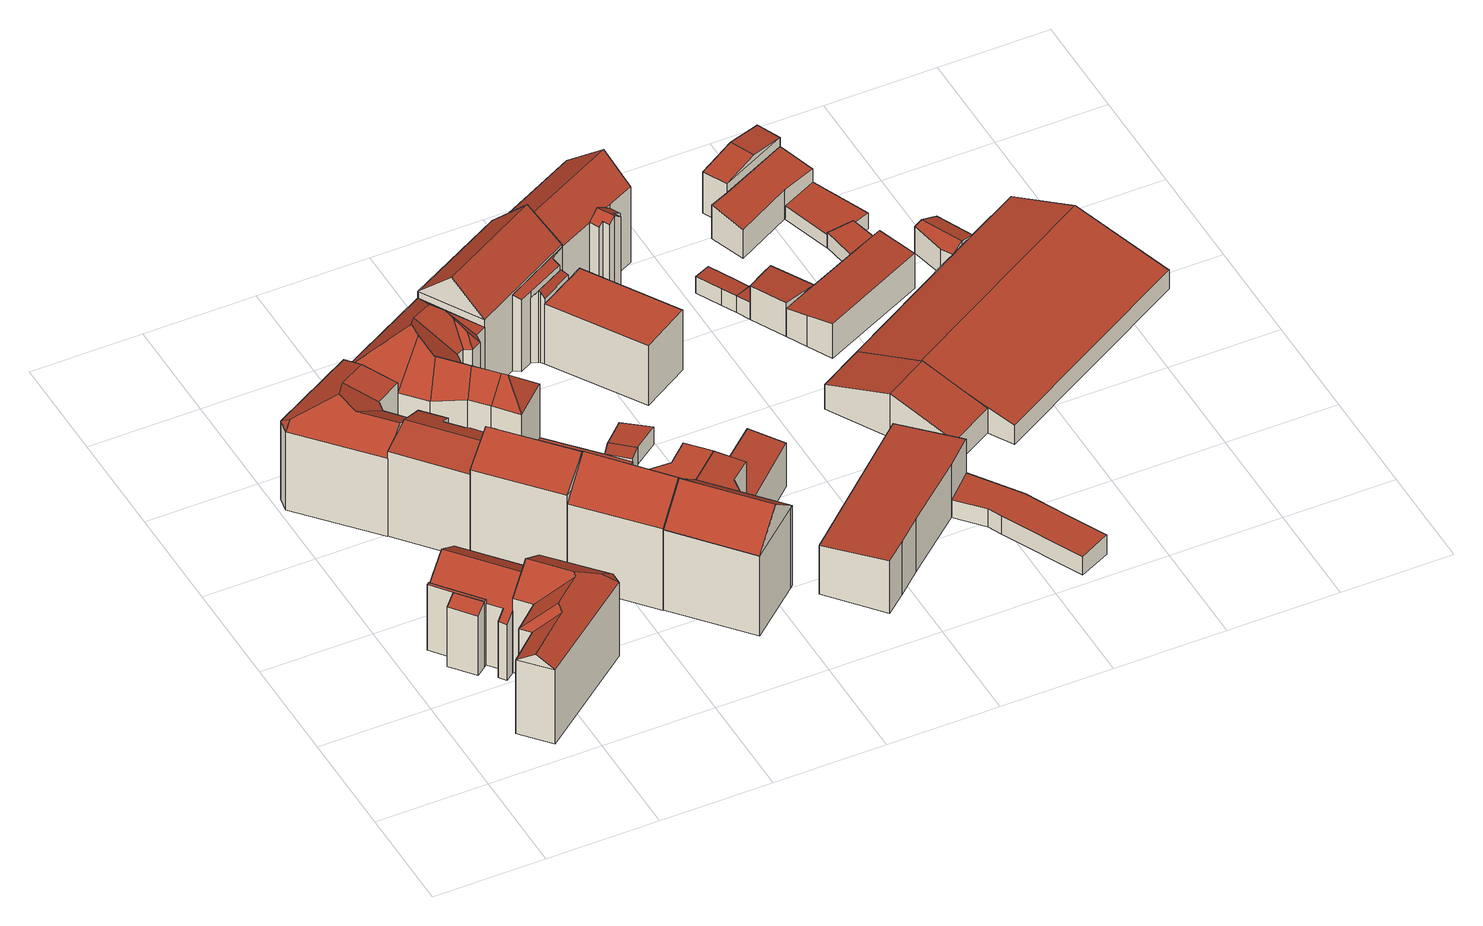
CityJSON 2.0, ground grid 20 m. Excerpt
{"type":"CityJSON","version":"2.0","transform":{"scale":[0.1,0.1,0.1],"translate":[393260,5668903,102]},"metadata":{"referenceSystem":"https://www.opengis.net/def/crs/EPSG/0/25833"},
"CityObjects":{
"building1":{"type":"Building","attributes":{"Gemeindeschluessel":14627140,"Geometrietyp2DReferenz":"3000","function":"31001_9998","roofType":"9999"},"children":["building1-1","building1-2","building1-3"]},
"building1-1":{"type":"BuildingPart","attributes":{"Dachtyp_tdc":"tdcGableRoof","Dachneigung":34.13,"QualitaetDacherkennung":52,"Geometrietyp2DReferenz":"3000","roofType":"3100","measuredHeight":16.24},"parents":["building1"],"geometry":[{"type":"MultiSurface","lod":"2","boundaries":[[[0,1,2,3]],[[1,4,5,2]],[[6,7,8,9]],[[7,10,11,8]],[[10,12,13,11]],[[12,14,15,13]],[[14,16,17,15]],[[16,18,19,17]],[[18,0,3,19]],[[14,12,10,7]],[[7,6,4,1,0,18,16,14]],[[3,2,5,9,8,11,13,15,17,19]],[[9,5,4,6]]],"semantics":{"surfaces":[{"type":"WallSurface"},{"type":"RoofSurface"},{"type":"GroundSurface"},{"type":"ClosureSurface"}],"values":[0,0,0,0,0,0,0,0,0,1,1,2,3]}}]},
"building1-2":{"type":"BuildingPart","attributes":{"Dachtyp_tdc":"tdcPolyFlatRoof","Dachneigung":0,"QualitaetDacherkennung":7,"Geometrietyp2DReferenz":"3000","roofType":"1000","measuredHeight":13.67},"parents":["building1"],"geometry":[{"type":"MultiSurface","lod":"2","boundaries":[[[20,21,22,5,4]],[[23,24,25,26]],[[24,27,6,9,25]],[[27,24,23,21,20]],[[5,22,26,25,9]],[[26,22,21,23]],[[4,6,27,20]],[[4,5,9,6]]],"semantics":{"surfaces":[{"type":"WallSurface"},{"type":"RoofSurface"},{"type":"GroundSurface"},{"type":"ClosureSurface"}],"values":[0,0,0,1,2,3,0,3]}}]},
"building1-3":{"type":"BuildingPart","attributes":{"Dachtyp_tdc":"tdcPolyFlatRoof","Dachneigung":29.25,"QualitaetDacherkennung":47,"Geometrietyp2DReferenz":"3000","roofType":"2100","measuredHeight":13.68},"parents":["building1"],"geometry":[{"type":"MultiSurface","lod":"2","boundaries":[[[28,29,22,21]],[[28,30,31,29]],[[30,23,26,31]],[[23,30,28,21]],[[22,29,31,26]],[[21,22,26,23]]],"semantics":{"surfaces":[{"type":"WallSurface"},{"type":"RoofSurface"},{"type":"GroundSurface"},{"type":"ClosureSurface"}],"values":[0,0,0,1,2,3]}}]},
"building2":{"type":"Building","attributes":{"Dachtyp_tdc":"tdcFreeFormRoof","Gemeindeschluessel":14627140,"Dachneigung":33.52,"QualitaetDacherkennung":70,"Geometrietyp2DReferenz":"3000","function":"31001_9998","roofType":"5000","measuredHeight":19.17},"geometry":[{"type":"MultiSurface","lod":"2","boundaries":[[[32,33,34,35]],[[33,36,37,34]],[[36,38,39,37]],[[38,40,41,39]],[[40,42,43,41]],[[42,44,45,43]],[[44,46,47,45]],[[46,48,49,47]],[[48,32,35,49]],[[50,51,52,48,46]],[[50,46,44]],[[53,51,50,44,42]],[[54,53,42,40]],[[55,54,40,38]],[[56,55,38,36]],[[56,36,33]],[[52,51,53,54,55,56,33,32]],[[52,32,48]],[[35,34,37,39,41,43,45,47,49]]],"semantics":{"surfaces":[{"type":"WallSurface"},{"type":"RoofSurface"},{"type":"GroundSurface"}],"values":[0,0,0,0,0,0,0,0,0,1,0,1,1,1,1,0,1,1,2]}}]},
"building3":{"type":"Building","attributes":{"Dachtyp_tdc":"tdcFreeFormRoof","Gemeindeschluessel":14627140,"Dachneigung":32.83,"QualitaetDacherkennung":17,"Geometrietyp2DReferenz":"3000","function":"31001_9998","roofType":"5000","measuredHeight":20.69},"geometry":[{"type":"MultiSurface","lod":"2","boundaries":[[[57,58,59,60]],[[58,61,62,59]],[[61,63,64,62]],[[63,65,66,64]],[[65,67,68,66]],[[67,69,70,68]],[[69,71,72,70]],[[71,57,60,72]],[[73,74,71,69]],[[75,76,73,69,67]],[[77,75,67,65]],[[77,65,63]],[[78,76,75,77,63,61]],[[78,61,58]],[[74,73,76,78,58,57]],[[74,57,71]],[[60,59,62,64,66,68,70,72]]],"semantics":{"surfaces":[{"type":"WallSurface"},{"type":"RoofSurface"},{"type":"GroundSurface"}],"values":[0,0,0,0,0,0,0,0,1,1,1,1,1,1,1,0,2]}}]},
"building4":{"type":"Building","attributes":{"Dachtyp_tdc":"tdcFreeFormRoof","Gemeindeschluessel":14627140,"Dachneigung":10.69,"QualitaetDacherkennung":35,"Geometrietyp2DReferenz":"3000","function":"31001_9998","roofType":"5000","measuredHeight":18.95},"geometry":[{"type":"MultiSurface","lod":"2","boundaries":[[[79,80,81,82]],[[80,83,84,81]],[[83,85,86,84]],[[85,87,88,86]],[[87,89,90,88]],[[89,91,92,90]],[[91,93,94,92]],[[93,95,96,94]],[[95,79,82,96]],[[80,97,98,83]],[[97,79,95,93,91,89,87,85,98]],[[80,79,97]],[[85,83,98]],[[82,81,84,86,88,90,92,94,96]]],"semantics":{"surfaces":[{"type":"WallSurface"},{"type":"RoofSurface"},{"type":"GroundSurface"}],"values":[0,0,0,0,0,0,0,0,0,1,1,0,0,2]}}]},
"building5":{"type":"Building","attributes":{"Dachtyp_tdc":"tdcFreeFormRoof","Gemeindeschluessel":14627140,"Dachneigung":44.04,"QualitaetDacherkennung":49,"Geometrietyp2DReferenz":"3000","function":"31001_9998","roofType":"5000","measuredHeight":22.24},"geometry":[{"type":"MultiSurface","lod":"2","boundaries":[[[99,100,101,102]],[[100,103,104,101]],[[103,105,106,104]],[[105,107,108,106]],[[107,109,110,108]],[[109,111,112,110]],[[111,113,114,112]],[[113,115,116,114]],[[115,99,102,116]],[[115,117,118,99]],[[113,111,109,107,105,103,100,118,117]],[[100,99,118]],[[115,113,117]],[[102,101,104,106,108,110,112,114,116]]],"semantics":{"surfaces":[{"type":"WallSurface"},{"type":"RoofSurface"},{"type":"GroundSurface"}],"values":[0,0,0,0,0,0,0,0,0,1,1,0,0,2]}}]},
"building6":{"type":"Building","attributes":{"Gemeindeschluessel":14627140,"Geometrietyp2DReferenz":"3000","function":"31001_9998","roofType":"9999"},"children":["building6-1","building6-2"]},
"building6-1":{"type":"BuildingPart","attributes":{"Dachtyp_tdc":"tdcFreeFormRoof","Dachneigung":18.19,"QualitaetDacherkennung":19,"Geometrietyp2DReferenz":"3000","roofType":"5000","measuredHeight":8.91},"parents":["building6"],"geometry":[{"type":"MultiSurface","lod":"2","boundaries":[[[119,120,121,122]],[[120,123,124,121]],[[123,125,126,124]],[[127,125,123]],[[128,127,123,120]],[[128,120,119]],[[127,128,119,129,125]],[[122,121,124,126,130]],[[122,130,129,119]],[[130,126,125,129]]],"semantics":{"surfaces":[{"type":"WallSurface"},{"type":"RoofSurface"},{"type":"GroundSurface"},{"type":"ClosureSurface"}],"values":[0,0,0,1,1,1,1,2,0,3]}}]},
"building6-2":{"type":"BuildingPart","attributes":{"Dachtyp_tdc":"tdcFreeFormRoof","Dachneigung":66.5,"QualitaetDacherkennung":23,"Geometrietyp2DReferenz":"3000","roofType":"5000","measuredHeight":9.38},"parents":["building6"],"geometry":[{"type":"MultiSurface","lod":"2","boundaries":[[[131,132,133,126,125]],[[132,134,135,133]],[[134,136,137,135]],[[136,138,129,130,137]],[[131,138,139,140]],[[139,136,141,132,140]],[[134,141,136]],[[132,141,134]],[[136,139,138]],[[131,140,132]],[[130,126,133,135,137]],[[125,129,138,131]],[[126,130,129,125]]],"semantics":{"surfaces":[{"type":"WallSurface"},{"type":"RoofSurface"},{"type":"GroundSurface"},{"type":"ClosureSurface"}],"values":[0,0,0,0,1,1,0,0,0,0,2,0,3]}}]},
"building7":{"type":"Building","attributes":{"Dachtyp_tdc":"tdcFreeFormRoof","Gemeindeschluessel":14627140,"Dachneigung":45.3,"QualitaetDacherkennung":2,"Geometrietyp2DReferenz":"3000","function":"31001_9998","roofType":"5000","measuredHeight":21.98},"geometry":[{"type":"MultiSurface","lod":"2","boundaries":[[[142,143,144,145]],[[143,146,147,144]],[[146,148,149,147]],[[148,150,151,149]],[[150,152,153,151]],[[152,154,155,153]],[[154,156,157,155]],[[156,158,159,157]],[[158,160,161,159]],[[160,162,163,161]],[[162,164,165,163]],[[164,166,167,165]],[[166,168,169,167]],[[168,170,171,169]],[[170,142,145,171]],[[172,173,174,170,168]],[[175,172,168,166]],[[176,177,175,166,164]],[[178,176,164,162]],[[179,178,162,160]],[[180,179,160,158]],[[180,158,156]],[[177,176,178,179,180,156,154]],[[173,172,175,177,154,152]],[[181,182,174,173,152,150]],[[183,181,150,148]],[[183,148,146]],[[184,182,181,183,146,143]],[[184,143,142]],[[174,182,184,142,170]],[[145,144,147,149,151,153,155,157,159,161,163,165,167,169,171]]],"semantics":{"surfaces":[{"type":"WallSurface"},{"type":"RoofSurface"},{"type":"GroundSurface"}],"values":[0,0,0,0,0,0,0,0,0,0,0,0,0,0,0,1,1,1,1,1,1,1,1,1,1,1,1,1,1,1,2]}}]},
"building8":{"type":"Building","attributes":{"Gemeindeschluessel":14627140,"Geometrietyp2DReferenz":"3000","function":"31001_9998","roofType":"9999"},"children":["building8-1","building8-2","building8-3"]},
"building8-1":{"type":"BuildingPart","attributes":{"Dachtyp_tdc":"tdcGableRoof","Dachneigung":43.42,"QualitaetDacherkennung":49,"Geometrietyp2DReferenz":"3000","roofType":"3100","measuredHeight":22.56},"parents":["building8"],"geometry":[{"type":"MultiSurface","lod":"2","boundaries":[[[185,186,187,188,189]],[[186,190,191,187]],[[190,192,193,191]],[[192,194,195,193]],[[194,196,197,195]],[[196,198,199,197]],[[198,200,201,199]],[[194,192,190,186]],[[186,185,200,198,196,194]],[[201,188,187,191,193,195,197,199]],[[189,200,185]],[[189,188,201,200]]],"semantics":{"surfaces":[{"type":"WallSurface"},{"type":"RoofSurface"},{"type":"GroundSurface"},{"type":"ClosureSurface"}],"values":[0,0,0,0,0,0,0,1,1,2,0,3]}}]},
"building8-2":{"type":"BuildingPart","attributes":{"Dachtyp_tdc":"tdcPolyFlatRoof","Dachneigung":0,"QualitaetDacherkennung":62,"Geometrietyp2DReferenz":"3000","roofType":"1000","measuredHeight":4.81},"parents":["building8"],"geometry":[{"type":"MultiSurface","lod":"2","boundaries":[[[202,203,204,205]],[[203,206,207,204]],[[206,208,209,207]],[[210,202,205,211]],[[210,208,206,203,202]],[[205,204,207,209,211]],[[211,209,208,210]]],"semantics":{"surfaces":[{"type":"WallSurface"},{"type":"RoofSurface"},{"type":"GroundSurface"},{"type":"ClosureSurface"}],"values":[0,0,0,0,1,2,3]}}]},
"building8-3":{"type":"BuildingPart","attributes":{"Dachtyp_tdc":"tdcPolyFlatRoof","Dachneigung":0,"QualitaetDacherkennung":55,"Geometrietyp2DReferenz":"3000","roofType":"1000","measuredHeight":16.29},"parents":["building8"],"geometry":[{"type":"MultiSurface","lod":"2","boundaries":[[[212,189,188,209,208]],[[200,213,214,201]],[[213,215,210,211,214]],[[215,213,200,189,212]],[[209,188,201,214,211]],[[201,188,189,200]],[[208,210,215,212]],[[208,209,211,210]]],"semantics":{"surfaces":[{"type":"WallSurface"},{"type":"RoofSurface"},{"type":"GroundSurface"},{"type":"ClosureSurface"}],"values":[0,0,0,1,2,3,0,3]}}]},
"building9":{"type":"Building","attributes":{"Gemeindeschluessel":14627140,"Geometrietyp2DReferenz":"3000","function":"31001_9998","roofType":"9999"},"children":["building9-1","building9-2"]},
"building9-1":{"type":"BuildingPart","attributes":{"Dachtyp_tdc":"tdcPolyFlatRoof","Dachneigung":6.33,"QualitaetDacherkennung":78,"Geometrietyp2DReferenz":"3000","roofType":"2100","measuredHeight":3.86},"parents":["building9"],"geometry":[{"type":"MultiSurface","lod":"2","boundaries":[[[216,217,218,219]],[[217,220,221,218]],[[220,222,223,221]],[[222,224,225,223]],[[224,222,220,217,216]],[[219,218,221,223,225]],[[219,225,224,216]]],"semantics":{"surfaces":[{"type":"WallSurface"},{"type":"RoofSurface"},{"type":"GroundSurface"},{"type":"ClosureSurface"}],"values":[0,0,0,0,1,2,3]}}]},
"building9-2":{"type":"BuildingPart","attributes":{"Dachtyp_tdc":"tdcPolyFlatRoof","Dachneigung":7.5,"QualitaetDacherkennung":71,"Geometrietyp2DReferenz":"3000","roofType":"2100","measuredHeight":3.66},"parents":["building9"],"geometry":[{"type":"MultiSurface","lod":"2","boundaries":[[[226,227,225,224]],[[226,228,229,227]],[[228,230,216,219,229]],[[228,226,224,230]],[[219,225,227,229]],[[224,216,230]],[[224,225,219,216]]],"semantics":{"surfaces":[{"type":"WallSurface"},{"type":"RoofSurface"},{"type":"GroundSurface"},{"type":"ClosureSurface"}],"values":[0,0,0,1,2,0,3]}}]},
"building10":{"type":"Building","attributes":{"Gemeindeschluessel":14627140,"Geometrietyp2DReferenz":"3000","function":"31001_9998","roofType":"9999"},"children":["building10-1","building10-2","building10-3"]},
"building10-1":{"type":"BuildingPart","attributes":{"Dachtyp_tdc":"tdcPolyFlatRoof","Dachneigung":4.19,"QualitaetDacherkennung":58,"Geometrietyp2DReferenz":"3000","roofType":"2100","measuredHeight":16.43},"parents":["building10"],"geometry":[{"type":"MultiSurface","lod":"2","boundaries":[[[231,232,233,234,235]],[[232,236,237,233]],[[238,239,240,241,242]],[[239,238,236,232,231]],[[234,233,237,242,241]],[[242,237,236,238]],[[231,235,240,239]],[[235,234,241,240]]],"semantics":{"surfaces":[{"type":"WallSurface"},{"type":"RoofSurface"},{"type":"GroundSurface"},{"type":"ClosureSurface"}],"values":[0,0,0,1,2,3,0,3]}}]},
"building10-2":{"type":"BuildingPart","attributes":{"Dachtyp_tdc":"tdcPolyFlatRoof","Dachneigung":6.73,"QualitaetDacherkennung":70,"Geometrietyp2DReferenz":"3000","roofType":"2100","measuredHeight":9.83},"parents":["building10"],"geometry":[{"type":"MultiSurface","lod":"2","boundaries":[[[243,244,245,246]],[[244,247,248,245]],[[247,235,234,248]],[[240,243,246,241]],[[240,235,247,244,243]],[[246,245,248,234,241]],[[241,234,235,240]]],"semantics":{"surfaces":[{"type":"WallSurface"},{"type":"RoofSurface"},{"type":"GroundSurface"},{"type":"ClosureSurface"}],"values":[0,0,0,0,1,2,3]}}]},
"building10-3":{"type":"BuildingPart","attributes":{"Dachtyp_tdc":"tdcGableRoof","Dachneigung":40.13,"QualitaetDacherkennung":48,"Geometrietyp2DReferenz":"3000","roofType":"3100","measuredHeight":22.28},"parents":["building10"],"geometry":[{"type":"MultiSurface","lod":"2","boundaries":[[[249,250,238,242,251]],[[252,253,254,237,236]],[[253,255,256,254]],[[255,257,258,256]],[[257,249,251,258]],[[259,260,261,262]],[[252,250,261,260,263,253]],[[255,263,260,259,257]],[[253,263,255]],[[249,262,261,250]],[[257,259,262,249]],[[251,242,237,254,256,258]],[[236,238,250,252]],[[236,237,242,238]]],"semantics":{"surfaces":[{"type":"WallSurface"},{"type":"RoofSurface"},{"type":"GroundSurface"},{"type":"ClosureSurface"}],"values":[0,0,0,0,0,1,1,0,0,0,0,2,0,3]}}]},
"building11":{"type":"Building","attributes":{"Dachtyp_tdc":"tdcPolyFlatRoof","Gemeindeschluessel":14627140,"Dachneigung":8.58,"QualitaetDacherkennung":71,"Geometrietyp2DReferenz":"3000","function":"31001_9998","roofType":"2100","measuredHeight":3.64},"geometry":[{"type":"MultiSurface","lod":"2","boundaries":[[[264,265,266,267]],[[265,228,268,266]],[[228,269,270,268]],[[269,264,267,270]],[[269,228,265,264]],[[267,266,268,270]]],"semantics":{"surfaces":[{"type":"WallSurface"},{"type":"RoofSurface"},{"type":"GroundSurface"}],"values":[0,0,0,0,1,2]}}]},
"building12":{"type":"Building","attributes":{"Gemeindeschluessel":14627140,"Geometrietyp2DReferenz":"3000","function":"31001_9998","roofType":"9999"},"children":["building12-1","building12-2","building12-3","building12-4"]},
"building12-1":{"type":"BuildingPart","attributes":{"Dachtyp_tdc":"tdcGableRoof","Dachneigung":43.13,"QualitaetDacherkennung":51,"Geometrietyp2DReferenz":"3000","roofType":"3100","measuredHeight":21.91},"parents":["building12"],"geometry":[{"type":"MultiSurface","lod":"2","boundaries":[[[271,272,273,274]],[[272,275,276,277,273]],[[278,271,274,279]],[[275,272,280]],[[271,278,281]],[[272,271,281,280]],[[278,275,280,281]],[[274,273,277,282,279]],[[278,279,282,283,276,275]],[[283,282,277,276]]],"semantics":{"surfaces":[{"type":"WallSurface"},{"type":"RoofSurface"},{"type":"GroundSurface"},{"type":"ClosureSurface"}],"values":[0,0,0,0,0,1,1,2,0,3]}}]},
"building12-2":{"type":"BuildingPart","attributes":{"Dachtyp_tdc":"tdcPolyFlatRoof","Dachneigung":0,"QualitaetDacherkennung":75,"Geometrietyp2DReferenz":"3000","roofType":"1000","measuredHeight":12.44},"parents":["building12"],"geometry":[{"type":"MultiSurface","lod":"2","boundaries":[[[284,285,286,287]],[[285,288,289,286]],[[288,290,291,289]],[[292,284,287,293]],[[292,290,288,285,284]],[[287,286,289,291,293]],[[293,291,290,292]]],"semantics":{"surfaces":[{"type":"WallSurface"},{"type":"RoofSurface"},{"type":"GroundSurface"},{"type":"ClosureSurface"}],"values":[0,0,0,0,1,2,3]}}]},
"building12-3":{"type":"BuildingPart","attributes":{"Dachtyp_tdc":"tdcFreeFormRoof","Dachneigung":56.29,"QualitaetDacherkennung":5,"Geometrietyp2DReferenz":"3000","roofType":"5000","measuredHeight":14.74},"parents":["building12"],"geometry":[{"type":"MultiSurface","lod":"2","boundaries":[[[294,295,296,291,290]],[[295,297,298,296]],[[297,299,300,298]],[[301,302,292,293,303]],[[297,295,294,302,304]],[[302,301,304]],[[301,299,297,304]],[[293,291,296,298,300,303]],[[290,292,302,294]],[[290,291,293,292]],[[303,300,299,301]]],"semantics":{"surfaces":[{"type":"WallSurface"},{"type":"RoofSurface"},{"type":"GroundSurface"},{"type":"ClosureSurface"}],"values":[0,0,0,0,1,1,1,2,0,3,3]}}]},
"building12-4":{"type":"BuildingPart","attributes":{"Dachtyp_tdc":"tdcPolyFlatRoof","Dachneigung":34.77,"QualitaetDacherkennung":31,"Geometrietyp2DReferenz":"3000","roofType":"2100","measuredHeight":15.83},"parents":["building12"],"geometry":[{"type":"MultiSurface","lod":"2","boundaries":[[[305,306,307,308]],[[306,309,301,303,307]],[[310,311,312,300,299]],[[311,283,282,312]],[[276,305,308,277]],[[276,283,311,310,309,306,305]],[[308,307,303,300,312,282,277]],[[299,301,309,310]],[[299,300,303,301]],[[277,282,283,276]]],"semantics":{"surfaces":[{"type":"WallSurface"},{"type":"RoofSurface"},{"type":"GroundSurface"},{"type":"ClosureSurface"}],"values":[0,0,0,0,0,1,2,0,3,3]}}]},
"building13":{"type":"Building","attributes":{"Dachtyp_tdc":"tdcPolyFlatRoof","Gemeindeschluessel":14627140,"Dachneigung":4.13,"QualitaetDacherkennung":55,"Geometrietyp2DReferenz":"3000","function":"31001_9998","roofType":"2100","measuredHeight":11.03},"geometry":[{"type":"MultiSurface","lod":"2","boundaries":[[[313,314,315,316]],[[314,317,318,315]],[[317,319,320,318]],[[319,321,322,320]],[[321,323,324,322]],[[323,325,326,324]],[[325,313,316,326]],[[325,323,321,319,317,314,313]],[[316,315,318,320,322,324,326]]],"semantics":{"surfaces":[{"type":"WallSurface"},{"type":"RoofSurface"},{"type":"GroundSurface"}],"values":[0,0,0,0,0,0,0,1,2]}}]},
"building14":{"type":"Building","attributes":{"Gemeindeschluessel":14627140,"Geometrietyp2DReferenz":"3000","function":"31001_9998","roofType":"9999"},"children":["building14-1","building14-2"]},
"building14-1":{"type":"BuildingPart","attributes":{"Dachtyp_tdc":"tdcGableRoof","Dachneigung":37.96,"QualitaetDacherkennung":55,"Geometrietyp2DReferenz":"3000","roofType":"3100","measuredHeight":17.76},"parents":["building14"],"geometry":[{"type":"MultiSurface","lod":"2","boundaries":[[[327,328,329,330,331]],[[332,333,334,335]],[[333,336,337,334]],[[336,338,339,337]],[[338,340,341,339]],[[340,342,343,341]],[[342,344,345,343]],[[344,327,331,345]],[[340,338,336,333,332,346,347]],[[347,328,327,344,342,340]],[[331,330,348,335,334,337,339,341,343,345]],[[349,329,328,347]],[[348,330,329,349]],[[346,349,347]],[[348,349,346,332,335]]],"semantics":{"surfaces":[{"type":"WallSurface"},{"type":"RoofSurface"},{"type":"GroundSurface"},{"type":"ClosureSurface"}],"values":[0,0,0,0,0,0,0,0,1,1,2,0,3,0,3]}}]},
"building14-2":{"type":"BuildingPart","attributes":{"Dachtyp_tdc":"tdcGableRoof","Dachneigung":40.81,"QualitaetDacherkennung":75,"Geometrietyp2DReferenz":"3000","roofType":"3100","measuredHeight":20.77},"parents":["building14"],"geometry":[{"type":"MultiSurface","lod":"2","boundaries":[[[350,351,352,353]],[[351,354,355,352]],[[354,356,335,355]],[[356,357,332,335]],[[329,358,308,330]],[[358,359,360,308]],[[359,361,273,360]],[[361,362,363,273]],[[362,350,353,363]],[[359,358,329,349,346,357,356,354,351,350]],[[350,362,361,359]],[[353,352,355,335,348,330,308,360,273,363]],[[346,332,357]],[[330,348,349,329]],[[348,335,332,346,349]]],"semantics":{"surfaces":[{"type":"WallSurface"},{"type":"RoofSurface"},{"type":"GroundSurface"},{"type":"ClosureSurface"}],"values":[0,0,0,0,0,0,0,0,0,1,1,2,0,3,3]}}]},
"building15":{"type":"Building","attributes":{"Dachtyp_tdc":"tdcPolyFlatRoof","Gemeindeschluessel":14627140,"Dachneigung":3.21,"QualitaetDacherkennung":56,"Geometrietyp2DReferenz":"3000","function":"31001_9998","roofType":"2100","measuredHeight":4.14},"geometry":[{"type":"MultiSurface","lod":"2","boundaries":[[[364,365,366,367]],[[365,368,369,366]],[[368,370,371,369]],[[370,372,373,371]],[[372,374,375,373]],[[374,376,377,375]],[[376,378,379,377]],[[378,364,367,379]],[[378,376,374,372,370,368,365,364]],[[367,366,369,371,373,375,377,379]]],"semantics":{"surfaces":[{"type":"WallSurface"},{"type":"RoofSurface"},{"type":"GroundSurface"}],"values":[0,0,0,0,0,0,0,0,1,2]}}]},
"building16":{"type":"Building","attributes":{"Gemeindeschluessel":14627140,"Geometrietyp2DReferenz":"3000","function":"31001_9998","roofType":"9999"},"children":["building16-1","building16-2","building16-3","building16-4","building16-5"]},
"building16-1":{"type":"BuildingPart","attributes":{"Dachtyp_tdc":"tdcPolyFlatRoof","Dachneigung":9.12,"QualitaetDacherkennung":77,"Geometrietyp2DReferenz":"3000","roofType":"2100","measuredHeight":7},"parents":["building16"],"geometry":[{"type":"MultiSurface","lod":"2","boundaries":[[[380,381,382,383,384]],[[381,385,386,382]],[[387,388,389,390,391,392]],[[388,387,393,385,381,380]],[[383,382,386,391,390]],[[392,393,387]],[[391,386,385,393,392]],[[380,384,389,388]],[[384,383,390,389]]],"semantics":{"surfaces":[{"type":"WallSurface"},{"type":"RoofSurface"},{"type":"GroundSurface"},{"type":"ClosureSurface"}],"values":[0,0,0,1,2,0,3,0,3]}}]},
"building16-2":{"type":"BuildingPart","attributes":{"Dachtyp_tdc":"tdcPolyFlatRoof","Dachneigung":7.17,"QualitaetDacherkennung":64,"Geometrietyp2DReferenz":"3000","roofType":"2100","measuredHeight":3.51},"parents":["building16"],"geometry":[{"type":"MultiSurface","lod":"2","boundaries":[[[394,395,396,397]],[[395,384,383,396]],[[389,398,399,390]],[[398,389,384,395,394]],[[397,396,383,390,399]],[[390,383,384,389]],[[394,397,399,398]]],"semantics":{"surfaces":[{"type":"WallSurface"},{"type":"RoofSurface"},{"type":"GroundSurface"},{"type":"ClosureSurface"}],"values":[0,0,0,1,2,3,3]}}]},
"building16-3":{"type":"BuildingPart","attributes":{"Dachtyp_tdc":"tdcPolyFlatRoof","Dachneigung":7.7,"QualitaetDacherkennung":80,"Geometrietyp2DReferenz":"3000","roofType":"2100","measuredHeight":3.77},"parents":["building16"],"geometry":[{"type":"MultiSurface","lod":"2","boundaries":[[[400,401,402,403]],[[401,404,405,402]],[[406,400,403,407]],[[406,404,401,400]],[[403,402,405,407]],[[406,407,405,404]]],"semantics":{"surfaces":[{"type":"WallSurface"},{"type":"RoofSurface"},{"type":"GroundSurface"},{"type":"ClosureSurface"}],"values":[0,0,0,1,2,3]}}]},
"building16-4":{"type":"BuildingPart","attributes":{"Dachtyp_tdc":"tdcPolyFlatRoof","Dachneigung":7.22,"QualitaetDacherkennung":79,"Geometrietyp2DReferenz":"3000","roofType":"2100","measuredHeight":3.53},"parents":["building16"],"geometry":[{"type":"MultiSurface","lod":"2","boundaries":[[[408,409,399,398]],[[408,410,411,409]],[[410,412,413,411]],[[412,414,415,413]],[[414,394,397,415]],[[394,414,412,410,408,398]],[[399,409,411,413,415,397]],[[398,399,397,394]]],"semantics":{"surfaces":[{"type":"WallSurface"},{"type":"RoofSurface"},{"type":"GroundSurface"},{"type":"ClosureSurface"}],"values":[0,0,0,0,0,1,2,3]}}]},
"building16-5":{"type":"BuildingPart","attributes":{"Dachtyp_tdc":"tdcPolyFlatRoof","Dachneigung":8.52,"QualitaetDacherkennung":78,"Geometrietyp2DReferenz":"3000","roofType":"2100","measuredHeight":7.28},"parents":["building16"],"geometry":[{"type":"MultiSurface","lod":"2","boundaries":[[[416,417,406,407,386,385]],[[418,419,420,405,404]],[[419,421,422,420]],[[421,423,424,422]],[[423,392,391,424]],[[392,423,421,419,418,417,416,393]],[[386,407,405,420,422,424,391]],[[404,406,417,418]],[[404,405,407,406]],[[385,393,416]],[[386,391,392,393,385]]],"semantics":{"surfaces":[{"type":"WallSurface"},{"type":"RoofSurface"},{"type":"GroundSurface"},{"type":"ClosureSurface"}],"values":[0,0,0,0,0,1,2,0,3,0,3]}}]},
"building17":{"type":"Building","attributes":{"Dachtyp_tdc":"tdcPolyFlatRoof","Gemeindeschluessel":14627140,"Dachneigung":7.92,"QualitaetDacherkennung":70,"Geometrietyp2DReferenz":"3000","function":"31001_9998","roofType":"2100","measuredHeight":6.93},"geometry":[{"type":"MultiSurface","lod":"2","boundaries":[[[425,426,427,428]],[[426,429,430,427]],[[429,431,432,430]],[[431,433,434,432]],[[433,435,436,434]],[[435,425,428,436]],[[435,433,431,429,426,425]],[[428,427,430,432,434,436]]],"semantics":{"surfaces":[{"type":"WallSurface"},{"type":"RoofSurface"},{"type":"GroundSurface"}],"values":[0,0,0,0,0,0,1,2]}}]},
"building18":{"type":"Building","attributes":{"Dachtyp_tdc":"tdcGableRoof","Gemeindeschluessel":14627140,"Dachneigung":10.01,"QualitaetDacherkennung":34,"Geometrietyp2DReferenz":"3000","function":"31001_9998","roofType":"3100","measuredHeight":9.86},"geometry":[{"type":"MultiSurface","lod":"2","boundaries":[[[437,438,432,439]],[[438,440,430,432]],[[440,441,442,430]],[[441,437,439,442]],[[440,438,443]],[[437,441,444]],[[438,437,444,443]],[[441,440,443,444]],[[439,432,430,442]]],"semantics":{"surfaces":[{"type":"WallSurface"},{"type":"RoofSurface"},{"type":"GroundSurface"}],"values":[0,0,0,0,0,0,1,1,2]}}]},
"building19":{"type":"Building","attributes":{"Dachtyp_tdc":"tdcPolyFlatRoof","Gemeindeschluessel":14627140,"Dachneigung":4.45,"QualitaetDacherkennung":64,"Geometrietyp2DReferenz":"3000","function":"31001_9998","roofType":"2100","measuredHeight":3.32},"geometry":[{"type":"MultiSurface","lod":"2","boundaries":[[[445,446,436,447]],[[446,448,434,436]],[[448,449,450,434]],[[449,451,452,450]],[[451,445,447,452]],[[451,449,448,446,445]],[[447,436,434,450,452]]],"semantics":{"surfaces":[{"type":"WallSurface"},{"type":"RoofSurface"},{"type":"GroundSurface"}],"values":[0,0,0,0,0,1,2]}}]},
"building20":{"type":"Building","attributes":{"Gemeindeschluessel":14627140,"Geometrietyp2DReferenz":"3000","function":"31001_9998","roofType":"9999"},"children":["building20-1","building20-2","building20-3"]},
"building20-1":{"type":"BuildingPart","attributes":{"Dachtyp_tdc":"tdcGableRoof","Dachneigung":17.89,"QualitaetDacherkennung":91,"Geometrietyp2DReferenz":"3000","roofType":"3100","measuredHeight":9.12},"parents":["building20"],"geometry":[{"type":"MultiSurface","lod":"2","boundaries":[[[453,454,455,456]],[[454,457,458,455]],[[457,459,460,458]],[[459,461,462,460]],[[457,454,453,463,464]],[[464,465,461,459,457]],[[466,456,455,458,460,462,467]],[[463,468,464]],[[453,456,466,468,463]],[[468,469,465,464]],[[466,467,469,468]],[[467,462,461,465,469]]],"semantics":{"surfaces":[{"type":"WallSurface"},{"type":"RoofSurface"},{"type":"GroundSurface"},{"type":"ClosureSurface"}],"values":[0,0,0,0,1,1,2,0,3,0,3,3]}}]},
"building20-2":{"type":"BuildingPart","attributes":{"Dachtyp_tdc":"tdcGableRoof","Dachneigung":16.26,"QualitaetDacherkennung":76,"Geometrietyp2DReferenz":"3000","roofType":"3100","measuredHeight":9.01},"parents":["building20"],"geometry":[{"type":"MultiSurface","lod":"2","boundaries":[[[470,471,472]],[[470,473,474,471]],[[473,475,476,474]],[[475,477,478,476]],[[477,479,480,478]],[[479,481,453,456,480]],[[482,483,462,461]],[[482,484,485,486,483]],[[469,468,463,481,479,477,475]],[[475,473,470,487,488,489,484,482,461,465,469]],[[486,490,471,474,476,478,480,456,466,467,462,483]],[[489,485,484]],[[472,487,470]],[[471,490,488,487,472]],[[490,486,485,489,488]],[[463,453,481]],[[466,456,453,463,468]],[[467,466,468,469]],[[467,469,465,461,462]]],"semantics":{"surfaces":[{"type":"WallSurface"},{"type":"RoofSurface"},{"type":"GroundSurface"},{"type":"ClosureSurface"}],"values":[0,0,0,0,0,0,0,0,1,1,2,0,0,3,3,0,3,3,3]}}]},
"building20-3":{"type":"BuildingPart","attributes":{"Dachtyp_tdc":"tdcFreeFormRoof","Dachneigung":18.76,"QualitaetDacherkennung":85,"Geometrietyp2DReferenz":"3000","roofType":"5000","measuredHeight":6.08},"parents":["building20"],"geometry":[{"type":"MultiSurface","lod":"2","boundaries":[[[491,492,493,494]],[[492,495,496,493]],[[495,497,498,496]],[[497,499,500,498]],[[499,472,471,500]],[[485,501,483,486]],[[501,491,494,483]],[[502,487,472,499,497]],[[497,495,492,491,501,485,489,502]],[[494,493,496,498,500,471,490,486,483]],[[488,487,502]],[[490,471,472,487,488]],[[489,488,502]],[[490,488,489,485,486]]],"semantics":{"surfaces":[{"type":"WallSurface"},{"type":"RoofSurface"},{"type":"GroundSurface"},{"type":"ClosureSurface"}],"values":[0,0,0,0,0,0,0,1,1,2,0,3,0,3]}}]}
},
"vertices":[
[123,207,131],[138,219,143],[138,219,14],[123,207,14],[119,242,143],[119,242,14],[57,319,144],[98,355,177],[98,355,14],[57,319,14],[138,390,140],[138,390,14],[233,281,138],[233,281,14],[190,244,177],[190,244,14],[148,207,143],[148,207,14],[132,194,131],[132,194,14],
[119,242,151],[115,239,151],[115,239,14],[81,281,151],[53,316,151],[53,316,14],[81,281,14],[57,319,151],
[97,225,138],[97,225,14],[63,267,138],[63,267,14],
[315,166,169],[131,25,169],[131,25,15],[315,166,15],[87,75,169],[87,75,15],[139,121,169],[139,121,15],[124,138,169],[124,138,15],[172,180,169],[172,180,15],[148,207,169],[148,207,15],[233,281,169],[233,281,15],[315,188,169],[315,188,15],[190,244,207],[244,183,207],[290,179,186],[243,175,203],[192,133,201],[190,117,194],[109,50,191],
[120,586,176],[6,715,176],[6,715,13],[120,586,13],[11,742,176],[11,742,13],[165,827,176],[165,827,13],[216,739,176],[216,739,13],[169,712,176],[169,712,13],[165,691,176],[165,691,13],[198,652,176],[198,652,13],[110,675,209],[159,619,209],[122,745,209],[99,713,220],[168,771,209],[20,727,187],
[291,550,185],[211,479,191],[211,479,14],[291,550,14],[120,586,191],[120,586,14],[198,652,187],[198,652,14],[215,667,176],[215,667,14],[249,629,176],[249,629,14],[233,615,186],[233,615,14],[258,587,185],[258,587,14],[266,586,182],[266,586,14],[261,523,204],[171,629,204],
[211,479,200],[291,550,199],[291,550,15],[211,479,15],[306,562,180],[306,562,15],[312,555,180],[312,555,15],[317,560,174],[317,560,15],[395,470,175],[395,470,15],[407,480,159],[407,480,15],[429,454,159],[429,454,15],[320,356,200],[320,356,15],[370,400,237],[261,523,237],
[291,550,98],[266,586,98],[266,586,17],[291,550,17],[333,645,98],[333,645,17],[361,611,98],[361,611,17],[331,614,106],[295,582,106],[306,562,98],[306,562,17],
[361,611,99],[366,605,99],[366,605,17],[317,560,99],[317,560,17],[312,555,99],[312,555,17],[306,562,99],[309,559,110],[364,608,108],[317,560,100],
[408,816,155],[388,805,155],[388,805,11],[408,816,11],[386,788,155],[386,788,11],[367,777,155],[367,777,11],[354,785,155],[354,785,11],[341,779,155],[341,779,11],[336,754,155],[336,754,11],[424,657,155],[424,657,11],[366,605,155],[366,605,11],[333,645,155],[333,645,11],[306,675,155],[306,675,11],[252,698,155],[252,698,11],[216,739,155],[216,739,11],[165,827,155],[165,827,11],[346,926,155],[346,926,11],[269,798,231],[286,822,219],[322,840,219],[272,779,223],[282,740,205],[281,740,205],[329,707,193],[362,669,193],[370,660,194],[356,825,190],[346,833,202],[368,800,175],[348,833,200],
[524,317,177],[475,275,239],[475,275,13],[524,317,13],[524,317,176],[427,233,184],[427,233,13],[320,356,182],[320,356,13],[369,400,239],[369,400,13],[429,454,162],[429,454,13],[421,442,175],[421,442,13],[474,378,176],[474,378,13],
[531,432,61],[594,487,61],[594,487,13],[531,432,13],[650,424,61],[650,424,13],[586,370,61],[586,370,13],[551,409,61],[551,409,13],
[586,370,176],[514,376,176],[514,376,13],[551,409,176],
[528,538,44],[481,487,52],[481,487,14],[528,538,14],[366,605,52],[366,605,14],[424,657,44],[424,657,14],[497,575,44],[497,575,14],
[514,598,44],[514,598,14],[547,559,51],[547,559,14],[528,538,51],
[620,326,174],[583,295,175],[583,295,14],[620,326,14],[620,326,106],[579,258,173],[579,258,14],[526,318,178],[584,368,178],[584,368,113],[584,368,14],[526,318,14],
[689,458,113],[732,408,105],[732,408,14],[689,458,14],[629,315,104],[629,315,14],
[427,233,181],[526,318,181],[427,233,14],[579,258,181],[634,194,181],[634,194,14],[629,189,181],[629,189,14],[534,109,181],[534,109,14],[534,109,182],[583,151,237],[476,275,237],[427,233,182],[629,189,187],
[552,633,43],[591,590,52],[591,590,15],[552,633,15],[547,559,15],[514,598,43],[514,598,15],
[346,926,169],[527,1024,169],[527,1024,9],[346,926,9],[597,920,172],[597,920,168],[597,920,9],[408,816,171],[408,816,9],[562,972,229],[378,871,229],[475,853,9],[475,853,168],
[616,896,134],[715,734,134],[715,734,9],[616,896,9],[629,682,134],[629,682,9],[528,845,134],[528,845,9],[587,879,134],[587,879,9],
[528,845,145],[524,851,155],[524,851,9],[521,852,159],[521,852,9],[509,856,145],[509,856,9],[579,893,145],[587,879,145],[579,893,9],[576,882,157],
[597,919,167],[572,904,166],[572,904,9],[597,919,9],[579,893,157],[509,856,158],[488,845,158],[488,845,9],
[661,153,119],[896,360,118],[896,360,17],[661,153,17],[977,266,127],[977,266,17],[929,222,127],[929,222,17],[821,132,127],[821,132,17],[777,93,127],[777,93,17],[739,62,127],[739,62,17],
[669,933,169],[661,951,169],[661,951,168],[661,951,9],[669,933,9],[710,975,160],[718,957,160],[718,957,9],[710,975,9],[701,948,175],[701,948,9],[708,935,174],[708,935,9],[694,929,186],[694,929,9],[683,924,176],[683,924,9],[677,936,176],[677,936,9],[701,971,168],[679,960,186],[679,960,9],[679,960,168],
[735,1048,216],[748,1020,188],[748,1020,9],[735,1048,9],[758,999,167],[758,999,9],[710,975,168],[710,975,167],[597,919,168],[568,963,216],[568,963,9],[527,1024,153],[704,1115,153],[704,1115,9],
[981,152,54],[970,176,54],[970,176,16],[981,152,16],[929,222,53],[929,222,16],[977,266,57],[977,266,16],[1037,179,57],[1037,179,16],[1070,110,57],[1070,110,16],[1107,34,57],[1107,34,16],[1051,7,54],[1051,7,16],
[898,815,76],[918,829,72],[918,829,13],[898,815,13],[898,815,42],[959,757,71],[959,757,13],[894,727,83],[862,789,83],[862,789,48],[862,789,13],[894,727,13],[894,727,72],[953,755,72],
[880,828,44],[889,833,42],[889,833,13],[880,828,13],[850,813,48],[850,813,13],
[1047,887,44],[1094,888,50],[1094,888,13],[1047,887,13],[1108,825,51],[1108,825,13],[1059,803,44],[1059,803,13],
[837,838,48],[837,838,13],[814,883,48],[814,883,13],[844,900,44],[844,900,13],[868,853,44],[868,853,13],
[959,757,72],[1059,803,73],[1108,825,73],[1126,738,86],[1126,738,13],[935,647,86],[935,647,13],[913,691,78],[913,691,13],
[918,924,72],[896,989,82],[896,989,12],[918,924,12],[931,1005,81],[931,1005,12],[1055,1066,81],[1055,1066,12],[1081,1004,72],[1081,1004,12],[1019,978,73],[1019,978,12],
[1037,1109,99],[1055,1066,99],[1037,1109,12],[931,1005,99],[910,1049,98],[910,1049,12],[994,1036,111],[975,1080,111],
[1047,887,39],[1019,978,40],[1047,887,12],[1081,1004,45],[1125,898,45],[1125,898,12],[1094,888,43],[1094,888,12],
[1078,389,54],[997,343,54],[997,343,3],[1078,389,3],[936,449,94],[936,449,3],[875,556,54],[875,556,3],[956,603,54],[956,603,3],[1044,449,76],[1017,496,94],[969,580,63],[1017,496,3],[1016,498,3],[1017,496,92],[1016,498,93],
[1244,769,54],[1244,769,3],[1244,769,53],[1339,823,54],[1339,823,3],[1399,718,93],[1399,718,3],[1487,566,42],[1487,566,3],[1103,346,42],[1103,346,3],[1078,389,56],[1188,737,54],[1188,737,3],[1188,736,54],[1188,736,52],[1188,736,3],[1242,767,54],[1218,754,54],[1193,739,54],[1218,754,3],
[1194,740,55],[1183,760,54],[1183,760,3],[1194,740,3],[1169,823,58],[1169,823,3],[1184,828,63],[1184,828,3],[1214,835,53],[1214,835,3],[1188,737,52],[1218,754,63]
]}
